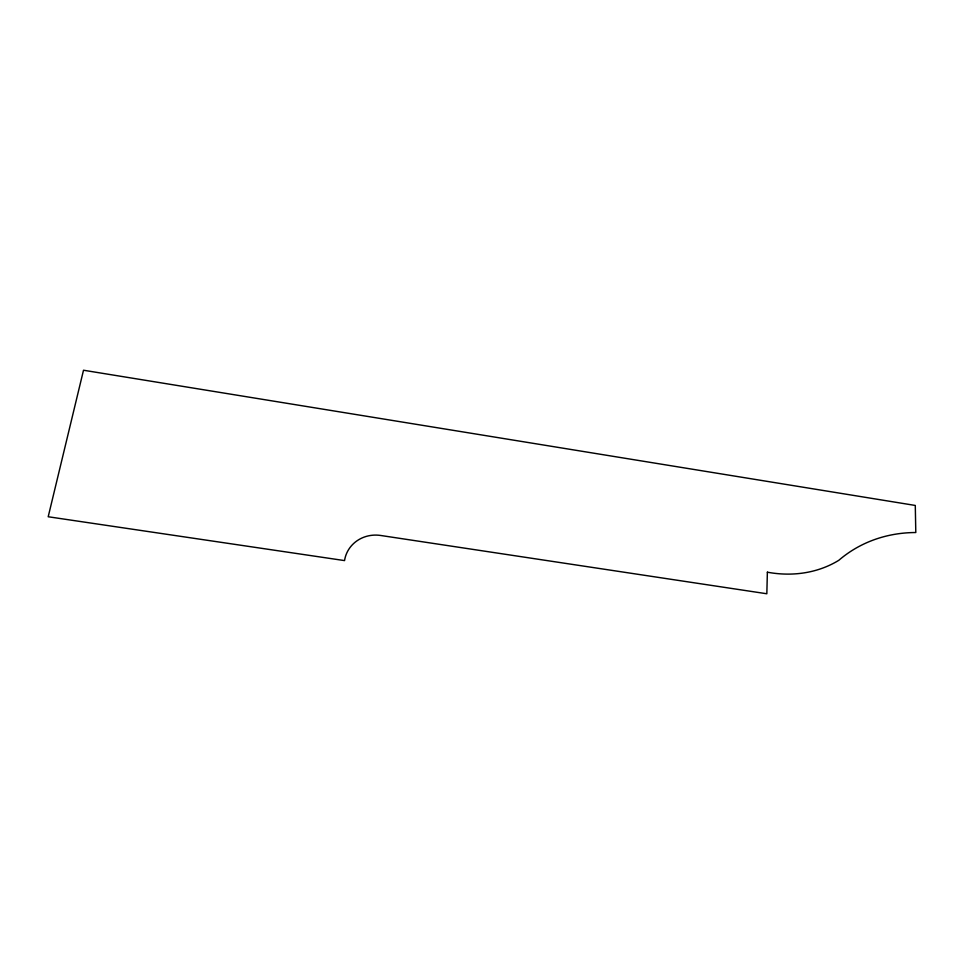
<?xml version="1.0" encoding="UTF-8"?>
<svg xmlns="http://www.w3.org/2000/svg" width="964" height="964" viewBox="0 0 964 964"><rect width="100%" height="100%" fill="white"/><g stroke="black" fill="none" stroke-linecap="round" stroke-linejoin="round"><path stroke-width="1.45" d="M767.368 572.194L766.838 593.764L380.635 535.466A32.149 30.402 12 0 0 344.546 560.59L48.2 516.752L83.507 370.236L915.282 505.449L915.8 532.526A158.012 133.056 52.8 0 0 838.801 560.313A113.86 98.003 39.4 0 1 767.368 572.194"/></g></svg>
